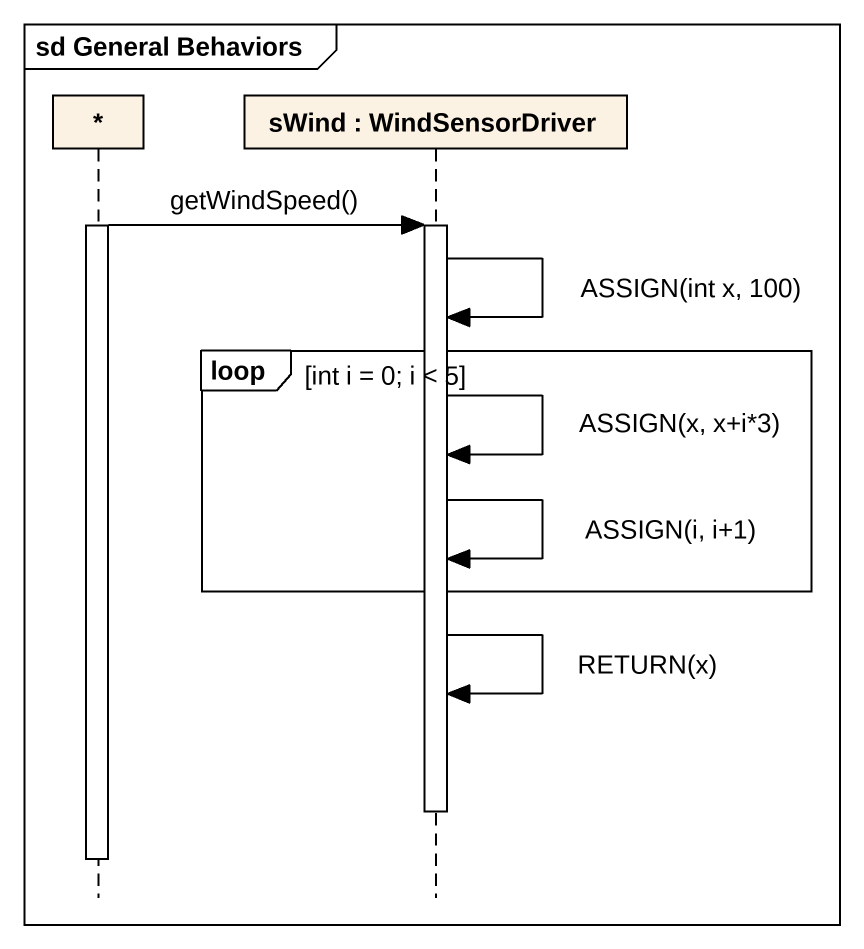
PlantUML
@startuml
mainframe sd General Behaviors
hide footbox
participant "*" as object1
participant "sWind : WindSensorDriver" as sWind

activate object1
object1 -> sWind : getWindSpeed()
activate sWind
sWind -> sWind : ASSIGN(int x, 100)
loop int i = 0; i < 5
  sWind -> sWind : ASSIGN(x, x+i*3)
  sWind -> sWind : ASSIGN(i, i+1)
end
sWind -> sWind : RETURN(x)
deactivate sWind
deactivate object1
@enduml
